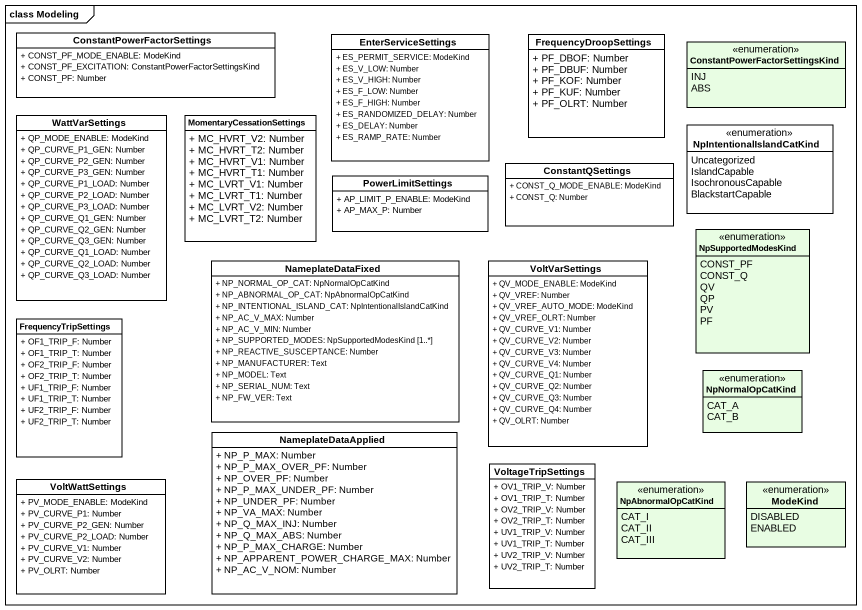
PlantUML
@startuml
mainframe class Modeling
hide circle
hide empty members
skinparam classAttributeIconSize 0
class ConstantPowerFactorSettings {
  + CONST_PF_MODE_ENABLE: ModeKind
  + CONST_PF_EXCITATION: ConstantPowerFactorSettingsKind
  + CONST_PF: Number
}
class EnterServiceSettings {
  + ES_PERMIT_SERVICE: ModeKind
  + ES_V_LOW: Number
  + ES_V_HIGH: Number
  + ES_F_LOW: Number
  + ES_F_HIGH: Number
  + ES_RANDOMIZED_DELAY: Number
  + ES_DELAY: Number
  + ES_RAMP_RATE: Number
}
class FrequencyDroopSettings {
  + PF_DBOF: Number
  + PF_DBUF: Number
  + PF_KOF: Number
  + PF_KUF: Number
  + PF_OLRT: Number
}
enum "ConstantPowerFactorSettingsKind" as ConstantPowerFactorSettingsK #E8FDE3 {
  INJ
  ABS
}
class WattVarSettings {
  + QP_MODE_ENABLE: ModeKind
  + QP_CURVE_P1_GEN: Number
  + QP_CURVE_P2_GEN: Number
  + QP_CURVE_P3_GEN: Number
  + QP_CURVE_P1_LOAD: Number
  + QP_CURVE_P2_LOAD: Number
  + QP_CURVE_P3_LOAD: Number
  + QP_CURVE_Q1_GEN: Number
  + QP_CURVE_Q2_GEN: Number
  + QP_CURVE_Q3_GEN: Number
  + QP_CURVE_Q1_LOAD: Number
  + QP_CURVE_Q2_LOAD: Number
  + QP_CURVE_Q3_LOAD: Number
}
class MomentaryCessationSettings {
  + MC_HVRT_V2: Number
  + MC_HVRT_T2: Number
  + MC_HVRT_V1: Number
  + MC_HVRT_T1: Number
  + MC_LVRT_V1: Number
  + MC_LVRT_T1: Number
  + MC_LVRT_V2: Number
  + MC_LVRT_T2: Number
}
enum NpIntentionalIslandCatKind {
  Uncategorized
  IslandCapable
  IsochronousCapable
  BlackstartCapable
}
class PowerLimitSettings {
  + AP_LIMIT_P_ENABLE: ModeKind
  + AP_MAX_P: Number
}
class ConstantQSettings {
  + CONST_Q_MODE_ENABLE: ModeKind
  + CONST_Q: Number
}
enum NpSupportedModesKind #E8FDE3 {
  CONST_PF
  CONST_Q
  QV
  QP
  PV
  PF
}
class NameplateDataFixed {
  + NP_NORMAL_OP_CAT: NpNormalOpCatKind
  + NP_ABNORMAL_OP_CAT: NpAbnormalOpCatKind
  + NP_INTENTIONAL_ISLAND_CAT: NpIntentionalIslandCatKind
  + NP_AC_V_MAX: Number
  + NP_AC_V_MIN: Number
  + NP_SUPPORTED_MODES: NpSupportedModesKind [1..*]
  + NP_REACTIVE_SUSCEPTANCE: Number
  + NP_MANUFACTURER: Text
  + NP_MODEL: Text
  + NP_SERIAL_NUM: Text
  + NP_FW_VER: Text
}
class VoltVarSettings {
  + QV_MODE_ENABLE: ModeKind
  + QV_VREF: Number
  + QV_VREF_AUTO_MODE: ModeKind
  + QV_VREF_OLRT: Number
  + QV_CURVE_V1: Number
  + QV_CURVE_V2: Number
  + QV_CURVE_V3: Number
  + QV_CURVE_V4: Number
  + QV_CURVE_Q1: Number
  + QV_CURVE_Q2: Number
  + QV_CURVE_Q3: Number
  + QV_CURVE_Q4: Number
  + QV_OLRT: Number
}
class FrequencyTripSettings {
  + OF1_TRIP_F: Number
  + OF1_TRIP_T: Number
  + OF2_TRIP_F: Number
  + OF2_TRIP_T: Number
  + UF1_TRIP_F: Number
  + UF1_TRIP_T: Number
  + UF2_TRIP_F: Number
  + UF2_TRIP_T: Number
}
enum NpNormalOpCatKind #E8FDE3 {
  CAT_A
  CAT_B
}
class NameplateDataApplied {
  + NP_P_MAX: Number
  + NP_P_MAX_OVER_PF: Number
  + NP_OVER_PF: Number
  + NP_P_MAX_UNDER_PF: Number
  + NP_UNDER_PF: Number
  + NP_VA_MAX: Number
  + NP_Q_MAX_INJ: Number
  + NP_Q_MAX_ABS: Number
  + NP_P_MAX_CHARGE: Number
  + NP_APPARENT_POWER_CHARGE_MAX: Number
  + NP_AC_V_NOM: Number
}
class VoltWattSettings {
  + PV_MODE_ENABLE: ModeKind
  + PV_CURVE_P1: Number
  + PV_CURVE_P2_GEN: Number
  + PV_CURVE_P2_LOAD: Number
  + PV_CURVE_V1: Number
  + PV_CURVE_V2: Number
  + PV_OLRT: Number
}
class VoltageTripSettings {
  + OV1_TRIP_V: Number
  + OV1_TRIP_T: Number
  + OV2_TRIP_V: Number
  + OV2_TRIP_T: Number
  + UV1_TRIP_V: Number
  + UV1_TRIP_T: Number
  + UV2_TRIP_V: Number
  + UV2_TRIP_T: Number
}
enum NpAbnormalOpCatKind #E8FDE3 {
  CAT_I
  CAT_II
  CAT_III
}
enum ModeKind #E8FDE3 {
  DISABLED
  ENABLED
}
@enduml
